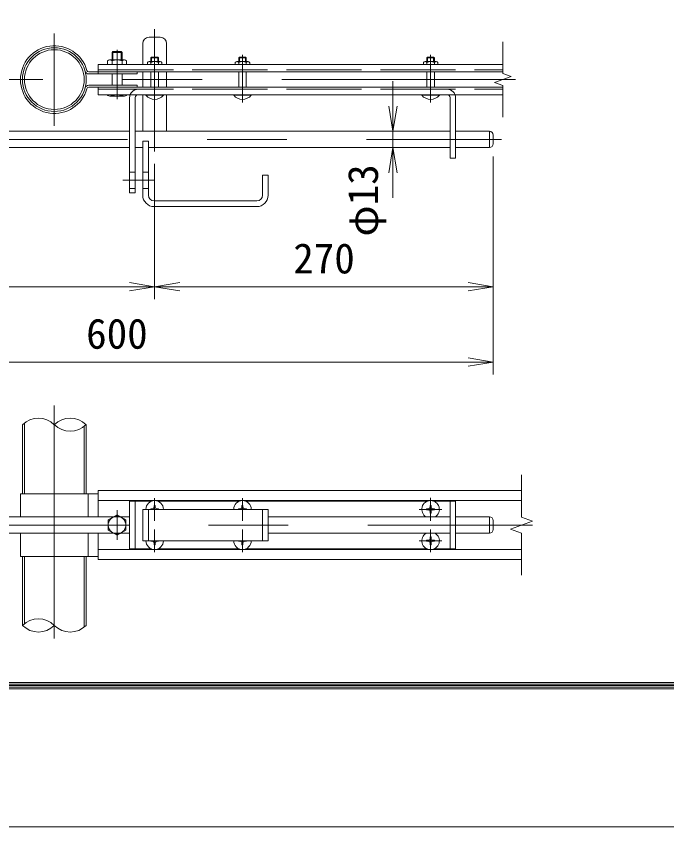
# Model space of a CAD drawing. Units: millimetres, scale not verified, with parts at other scales. Extents: x -4200 to 4200, y -2970 to 2970.
# Drawn here: x -1393 to -356, y -2970 to -1678 of the extents above; entities that cross this region are included whole.
import ezdxf
from ezdxf.enums import TextEntityAlignment as Align

# ---------------------------------------------------------------- set-up
doc = ezdxf.new("R2010")
doc.units = ezdxf.units.MM
doc.header["$LTSCALE"] = 20
doc.linetypes.add('DASHED', pattern=[7.5, 6, -1.5])
doc.linetypes.add('USER1', pattern=[50.8, 31.75, -6.35, 6.35, -6.35])
for name, color, linetype, lineweight in [('0-1_D-TTL', 7, 'Continuous', 9), ('0-4_D-BMK', 2, 'USER1', 13), ('0-5_D-STR1', 1, 'Continuous', 18), ('0-8_D-STR3', 3, 'Continuous', 13), ('0-9_D-STR-DIM', 7, 'Continuous', 9), ('0-A_0', 7, 'Continuous', 9)]:
    doc.layers.add(name, color=color, linetype=linetype, lineweight=lineweight)
doc.styles.add('ＭＳ ゴシック', font='')
doc.styles.get('ＭＳ ゴシック').set_extended_font_data('MS Gothic')

# ---------------------------------------------------------------- blocks, each defined once
blk = doc.blocks.new('_Open')
at = {"layer": '0-A_0'}
blk.add_line((-20, 3.33), (0, 0), dxfattribs=at)
blk.add_lwpolyline([(-20, -3.33), (0, 0), (-20, 0)], dxfattribs=at)

msp = doc.modelspace()

# ---------------------------------------------------------------- linework, layer by layer
at = {"layer": '0-1_D-TTL', "color": 2, "lineweight": 18}
msp.add_lwpolyline([(-4200, 2970), (4200, 2970), (4200, -2970), (-4200, -2970)], close=True, dxfattribs=at)
at = {"layer": '0-1_D-TTL'}
for points in [[(-3930, 2750), (3930, 2750), (3930, -2750), (-3930, -2750)], [(-3927.5, 2747.5), (3927.5, 2747.5), (3927.5, -2747.5), (-3927.5, -2747.5)], [(-3925, 2745), (3925, 2745), (3925, -2745), (-3925, -2745)], [(-3922.5, 2742.5), (3922.5, 2742.5), (3922.5, -2742.5), (-3922.5, -2742.5)], [(-3920, 2740), (3920, 2740), (3920, -2740), (-3920, -2740)]]:
    msp.add_lwpolyline(points, close=True, dxfattribs=at)
at = {"layer": '0-4_D-BMK'}
for p, q in [((-1172.55, -1698.45), (-1172.55, -1893.48)), ((-1332.55, -1705.46), (-1332.55, -1852.69)), ((-1232.55, -1731.55), (-1232.55, -1810.25)), ((-1032.55, -1739.71), (-1032.55, -1815.82)), ((-732.55, -1739.71), (-732.55, -1815.82)), ((-1985.85, -1779.08), (-597.36, -1779.08)), ((-1850.61, -1874.48), (-619.46, -1874.48)), ((-1223.41, -1939.48), (-1173.12, -1939.48)), ((-1332.55, -2298.49), (-1332.55, -2669.66)), ((-1172.55, -2482.29), (-1172.55, -2446.03)), ((-1032.55, -2482.29), (-1032.55, -2446.03)), ((-732.55, -2482.21), (-732.55, -2445.95)), ((-1232.55, -2465.5), (-1232.55, -2512.65)), ((-750.77, -2464.08), (-714.51, -2464.08)), ((-1848.79, -2489.08), (-569.89, -2489.08)), ((-1172.55, -2532.29), (-1172.55, -2496.03)), ((-1032.55, -2532.29), (-1032.55, -2496.03)), ((-732.55, -2532.21), (-732.55, -2495.95)), ((-750.77, -2514.08), (-714.51, -2514.08))]:
    msp.add_line(p, q, dxfattribs=at)
at = {"layer": '0-5_D-STR1'}
for p, q in [((-1383.35, -2329.08), (-1383.35, -2439.08)), ((-1281.75, -2329.08), (-1281.75, -2439.08)), ((-1383.35, -2539.08), (-1383.35, -2649.08)), ((-1383.35, -2539.08), (-1383.35, -2649.08)), ((-1281.75, -2539.08), (-1281.75, -2649.08))]:
    msp.add_line(p, q, dxfattribs=at)
at = {"layer": '0-5_D-STR1', "linetype": 'DASHED'}
for p, q in [((-1380.15, -2326.25), (-1380.15, -2439.08)), ((-1284.95, -2331.9), (-1284.95, -2439.08)), ((-1380.15, -2539.08), (-1380.15, -2646.25)), ((-1284.95, -2539.08), (-1284.95, -2651.9))]:
    msp.add_line(p, q, dxfattribs=at)
at = {"layer": '0-5_D-STR1'}
for radius in [50.8, 47.6]:
    msp.add_circle((-1332.55, -1779.08), radius, dxfattribs=at)
at = {"layer": '0-8_D-STR3'}
for p, q in [((-1181.55, -1711.48), (-1163.55, -1711.48)), ((-1191.55, -1721.48), (-1191.55, -1754.88)), ((-1153.55, -1721.48), (-1153.55, -1754.88)), ((-1239.2, -1734.48), (-1240.55, -1735.83)), ((-1240.55, -1747.48), (-1240.55, -1735.83)), ((-1240.55, -1735.83), (-1224.55, -1735.83)), ((-1239.2, -1734.48), (-1225.91, -1734.48)), ((-1239.2, -1747.48), (-1239.2, -1734.48)), ((-1225.91, -1747.48), (-1225.91, -1734.48)), ((-1224.55, -1735.83), (-1225.91, -1734.48)), ((-1224.55, -1747.48), (-1224.55, -1735.83)), ((-1177.47, -1743.28), (-1178.55, -1744.36)), ((-1177.47, -1750.48), (-1177.47, -1743.28)), ((-1177.47, -1743.28), (-1167.63, -1743.28)), ((-1177.47, -1743.28), (-1167.63, -1743.28)), ((-1167.63, -1750.48), (-1167.63, -1743.28)), ((-1167.63, -1743.28), (-1166.55, -1744.36)), ((-1037.47, -1743.28), (-1038.55, -1744.36)), ((-1037.47, -1743.28), (-1027.63, -1743.28)), ((-1037.47, -1750.48), (-1037.47, -1743.28)), ((-1027.63, -1750.48), (-1027.63, -1743.28)), ((-737.47, -1743.28), (-738.55, -1744.36)), ((-737.47, -1750.48), (-737.47, -1743.28)), ((-737.47, -1743.28), (-727.63, -1743.28)), ((-737.47, -1743.28), (-727.63, -1743.28)), ((-727.63, -1750.48), (-727.63, -1743.28)), ((-727.63, -1743.28), (-726.55, -1744.36)), ((-1262.55, -1754.88), (-1262.55, -1770.08)), ((-1262.55, -1754.88), (-617.43, -1754.88)), ((-1247.55, -1749.08), (-1247.55, -1754.88)), ((-1244.39, -1747.48), (-1220.71, -1747.48)), ((-1240.55, -1754.88), (-1240.55, -1749.08)), ((-1224.55, -1754.88), (-1224.55, -1749.08)), ((-1217.55, -1749.08), (-1217.55, -1754.88)), ((-1184.05, -1751.68), (-1184.05, -1754.88)), ((-1178.55, -1750.48), (-1178.55, -1744.36)), ((-1178.55, -1744.36), (-1166.55, -1744.36)), ((-1178.55, -1754.88), (-1178.55, -1751.68)), ((-1166.55, -1750.48), (-1166.55, -1744.36)), ((-1166.55, -1754.88), (-1166.55, -1751.68)), ((-1161.05, -1751.68), (-1161.05, -1754.88)), ((-1044.05, -1751.68), (-1044.05, -1754.88)), ((-1038.55, -1744.36), (-1026.55, -1744.36)), ((-1038.55, -1750.48), (-1038.55, -1744.36)), ((-1038.55, -1754.88), (-1038.55, -1751.68)), ((-1026.55, -1750.48), (-1026.55, -1744.36)), ((-1026.55, -1754.88), (-1026.55, -1751.68)), ((-1021.05, -1751.68), (-1021.05, -1754.88)), ((-744.05, -1751.68), (-744.05, -1754.88)), ((-738.55, -1754.88), (-738.55, -1751.68)), ((-726.55, -1750.48), (-726.55, -1744.36)), ((-726.55, -1754.88), (-726.55, -1751.68)), ((-721.05, -1751.68), (-721.05, -1754.88)), ((-1277.46, -1766.88), (-617.43, -1766.88)), ((-1200.55, -1766.88), (-1200.55, -1770.08)), ((-1191.55, -1766.88), (-1191.55, -1791.28)), ((-1178.55, -1791.28), (-1178.55, -1766.88)), ((-1166.55, -1791.28), (-1166.55, -1766.88)), ((-1153.55, -1766.88), (-1153.55, -1791.28)), ((-1038.55, -1791.28), (-1038.55, -1766.88)), ((-1026.55, -1791.28), (-1026.55, -1766.88)), ((-738.55, -1791.28), (-738.55, -1766.88)), ((-726.55, -1791.28), (-726.55, -1766.88)), ((-1277.46, -1770.08), (-1200.55, -1770.08)), ((-1240.55, -1788.08), (-1240.55, -1770.08)), ((-1224.55, -1788.08), (-1224.55, -1770.08)), ((-1277.46, -1788.08), (-1200.55, -1788.08)), ((-1277.46, -1791.28), (-617.43, -1791.28)), ((-1262.55, -1791.28), (-1262.55, -1803.28)), ((-1200.55, -1788.08), (-1200.55, -1791.28)), ((-1262.55, -1803.28), (-617.43, -1803.28)), ((-1247.55, -1803.28), (-1247.55, -1804.28)), ((-1220.91, -1805.48), (-1244.11, -1805.48)), ((-1240.55, -1803.28), (-1240.55, -1804.28)), ((-1224.55, -1803.28), (-1224.55, -1804.28)), ((-1217.55, -1803.28), (-1217.55, -1804.28)), ((-1203.55, -1807.78), (-1203.55, -1959.48)), ((-1191.55, -1803.28), (-1191.55, -1861.48)), ((-1186.55, -1803.28), (-1158.55, -1803.28)), ((-1186.55, -1804.1), (-1186.55, -1803.28)), ((-1186.55, -1804.1), (-1158.55, -1804.1)), ((-1158.55, -1804.1), (-1158.55, -1803.28)), ((-1153.55, -1803.28), (-1153.55, -1861.48)), ((-1046.55, -1803.28), (-1018.55, -1803.28)), ((-1046.55, -1804.1), (-1046.55, -1803.28)), ((-1046.55, -1804.1), (-1018.55, -1804.1)), ((-1018.55, -1804.1), (-1018.55, -1803.28)), ((-746.55, -1803.28), (-718.55, -1803.28)), ((-746.55, -1804.1), (-746.55, -1803.28)), ((-746.55, -1804.1), (-718.55, -1804.1)), ((-718.55, -1804.1), (-718.55, -1803.28)), ((-701.55, -1807.78), (-701.55, -1904.48)), ((-692.55, -1807.98), (-692.55, -1904.48)), ((-1574.15, -1861.48), (-1212.55, -1861.48)), ((-1203.55, -1861.48), (-701.55, -1861.48)), ((-692.55, -1861.48), (-638.55, -1861.48)), ((-638.55, -1861.48), (-638.55, -1887.48)), ((-632.55, -1867.48), (-632.55, -1881.48)), ((-1191.55, -1877.48), (-1191.55, -1963.48)), ((-1191.55, -1877.48), (-1182.55, -1877.48)), ((-1182.55, -1877.48), (-1182.55, -1963.48)), ((-1574.15, -1887.48), (-1212.55, -1887.48)), ((-1203.55, -1887.48), (-1191.55, -1887.48)), ((-1182.55, -1887.48), (-701.55, -1887.48)), ((-692.55, -1887.48), (-638.55, -1887.48)), ((-701.55, -1904.48), (-692.55, -1904.48)), ((-1212.55, -1926.48), (-1203.55, -1926.48)), ((-1191.55, -1926.48), (-1182.55, -1926.48)), ((-1000.55, -1931.48), (-1000.55, -1963.48)), ((-1000.55, -1931.48), (-991.55, -1931.48)), ((-991.55, -1931.48), (-991.55, -1963.48)), ((-1212.55, -1952.48), (-1203.55, -1952.48)), ((-1191.55, -1952.48), (-1182.55, -1952.48)), ((-1173.55, -1972.48), (-1009.55, -1972.48)), ((-1173.55, -1981.48), (-1009.55, -1981.48)), ((-1386.55, -2439.08), (-1262.55, -2439.08)), ((-1386.55, -2439.08), (-1386.55, -2476.08)), ((-1278.55, -2439.08), (-1278.55, -2476.08)), ((-1262.55, -2434.08), (-1262.55, -2476.08)), ((-1262.55, -2434.08), (-587.43, -2434.08)), ((-1262.55, -2450.08), (-587.43, -2450.08)), ((-1212.55, -2451.08), (-1212.55, -2527.08)), ((-1212.55, -2451.08), (-1177.75, -2451.08)), ((-1203.55, -2451.08), (-1203.55, -2527.08)), ((-1167.36, -2451.08), (-1037.75, -2451.08)), ((-1027.36, -2451.08), (-737.75, -2451.08)), ((-727.35, -2451.08), (-692.55, -2451.08)), ((-701.55, -2451.08), (-701.55, -2527.08)), ((-692.55, -2451.08), (-692.55, -2527.08)), ((-1191.55, -2464.08), (-1191.55, -2514.08)), ((-1191.55, -2464.08), (-991.55, -2464.08)), ((-1176.26, -2463.24), (-1178.85, -2463.29)), ((-1178.85, -2463.29), (-1178.85, -2464.08)), ((-1173.34, -2457.78), (-1173.39, -2460.37)), ((-1173.34, -2457.78), (-1171.76, -2457.78)), ((-1171.76, -2457.78), (-1171.72, -2460.37)), ((-1036.26, -2463.24), (-1038.85, -2463.29)), ((-1038.85, -2463.29), (-1038.85, -2464.08)), ((-1033.34, -2457.78), (-1033.39, -2460.37)), ((-1033.34, -2457.78), (-1031.76, -2457.78)), ((-1031.76, -2457.78), (-1031.72, -2460.37)), ((-1028.85, -2463.24), (-1026.25, -2463.29)), ((-1026.25, -2463.29), (-1026.25, -2464.08)), ((-991.55, -2464.08), (-991.55, -2514.08)), ((-736.26, -2463.24), (-738.85, -2463.29)), ((-738.85, -2463.29), (-738.85, -2464.08)), ((-733.34, -2457.78), (-733.39, -2460.37)), ((-731.76, -2457.78), (-733.34, -2457.78)), ((-731.76, -2457.78), (-731.71, -2460.37)), ((-728.84, -2463.24), (-726.25, -2463.29)), ((-728.84, -2464.91), (-726.25, -2464.87)), ((-726.25, -2463.29), (-726.25, -2464.08)), ((-726.25, -2464.87), (-726.25, -2464.08)), ((-1468.75, -2476.08), (-1212.55, -2476.08)), ((-991.55, -2476.08), (-701.55, -2476.08)), ((-733.34, -2470.38), (-733.39, -2467.78)), ((-731.76, -2470.38), (-733.34, -2470.38)), ((-731.76, -2470.38), (-731.71, -2467.78)), ((-692.55, -2476.08), (-638.55, -2476.08)), ((-638.55, -2476.08), (-638.55, -2502.08)), ((-632.55, -2482.08), (-632.55, -2496.08)), ((-1468.75, -2502.08), (-1212.55, -2502.08)), ((-1386.55, -2502.08), (-1386.55, -2539.08)), ((-1278.55, -2502.08), (-1278.55, -2539.08)), ((-1262.55, -2502.08), (-1262.55, -2544.08)), ((-991.55, -2502.08), (-701.55, -2502.08)), ((-692.55, -2502.08), (-638.55, -2502.08)), ((-1191.55, -2514.08), (-991.55, -2514.08)), ((-1178.85, -2514.87), (-1178.85, -2514.08)), ((-1176.26, -2514.91), (-1178.85, -2514.87)), ((-1173.34, -2520.38), (-1173.39, -2517.78)), ((-1171.76, -2520.38), (-1171.72, -2517.78)), ((-1168.85, -2514.91), (-1166.25, -2514.87)), ((-1166.25, -2514.87), (-1166.25, -2514.08)), ((-1038.85, -2514.87), (-1038.85, -2514.08)), ((-1036.26, -2514.91), (-1038.85, -2514.87)), ((-1033.34, -2520.38), (-1033.39, -2517.78)), ((-1031.76, -2520.38), (-1031.72, -2517.78)), ((-1028.85, -2514.91), (-1026.25, -2514.87)), ((-1026.25, -2514.87), (-1026.25, -2514.08)), ((-736.26, -2513.24), (-738.85, -2513.29)), ((-738.85, -2513.29), (-738.85, -2514.08)), ((-733.34, -2507.78), (-733.39, -2510.37)), ((-733.34, -2520.38), (-733.39, -2517.78)), ((-731.76, -2507.78), (-733.34, -2507.78)), ((-731.76, -2507.78), (-731.71, -2510.37)), ((-731.76, -2520.38), (-731.71, -2517.78)), ((-728.84, -2513.24), (-726.25, -2513.29)), ((-728.84, -2514.91), (-726.25, -2514.87)), ((-726.25, -2513.29), (-726.25, -2514.08)), ((-726.25, -2514.87), (-726.25, -2514.08)), ((-1262.55, -2528.08), (-587.43, -2528.08)), ((-1212.55, -2527.08), (-1177.75, -2527.08)), ((-1173.34, -2520.38), (-1171.76, -2520.38)), ((-1167.36, -2527.08), (-1037.75, -2527.08)), ((-1033.34, -2520.38), (-1031.76, -2520.38)), ((-1027.36, -2527.08), (-737.75, -2527.08)), ((-731.76, -2520.38), (-733.34, -2520.38)), ((-727.35, -2527.08), (-692.55, -2527.08)), ((-1386.55, -2539.08), (-1262.55, -2539.08)), ((-1262.55, -2544.08), (-587.43, -2544.08))]:
    msp.add_line(p, q, dxfattribs=at)
at = {"layer": '0-8_D-STR3', "linetype": 'DASHED'}
for p, q in [((-1181.34, -1750.48), (-1163.62, -1750.48)), ((-1041.34, -1750.48), (-1023.62, -1750.48)), ((-741.34, -1750.48), (-723.62, -1750.48)), ((-1262.55, -1763.68), (-617.43, -1763.68)), ((-1262.55, -1794.48), (-617.43, -1794.48)), ((-1182.55, -2464.08), (-1182.55, -2514.08)), ((-1000.55, -2464.08), (-1000.55, -2514.08))]:
    msp.add_line(p, q, dxfattribs=at)
at = {"layer": '0-8_D-STR3'}
for points in [[(-1037.47, -1743.28), (-1027.63, -1743.28), (-1026.55, -1744.36)], [(-738.55, -1750.48), (-738.55, -1744.36), (-726.55, -1744.36)], [(-1212.55, -1807.98), (-1212.55, -1959.48), (-1203.55, -1959.48)], [(-1168.85, -2463.24), (-1166.25, -2463.29), (-1166.25, -2464.08)], [(-736.26, -2464.91), (-738.85, -2464.87), (-738.85, -2464.08)], [(-736.26, -2514.91), (-738.85, -2514.87), (-738.85, -2514.08)]]:
    msp.add_lwpolyline(points, dxfattribs=at)
at = {"layer": '0-8_D-STR3', "color": 4, "linetype": 'DASHED'}
msp.add_lwpolyline([(-1232.55, -2472.88), (-1246.58, -2480.98), (-1246.58, -2497.18), (-1232.55, -2505.28), (-1218.52, -2497.18), (-1218.52, -2480.98)], close=True, dxfattribs=at)
at = {"layer": '0-8_D-STR3', "color": 4, "linetype": 'DASHED', "lineweight": 9}
msp.add_circle((-1232.55, -2489.08), 14.07, dxfattribs=at)
at = {"layer": '0-8_D-STR3'}
for centre, radius, start, end in [((-1181.55, -1721.48), 10, 90, 180), ((-1163.55, -1721.48), 10, 0, 90), ((-1332.55, -1779.08), 54, 15.6185, 344.3815), ((-1244.05, -1752.07), 4.6, 40.52088, 139.47912), ((-1232.55, -1768.28), 20.8, 67.38014, 112.61986), ((-1221.05, -1752.07), 4.6, 40.52088, 139.47912), ((-1181.3, -1754.23), 3.75, 42.84372, 137.15628), ((-1172.55, -1766.08), 15.6, 67.38014, 112.61986), ((-1163.8, -1754.21), 3.74, 42.69541, 137.30459), ((-1041.3, -1754.23), 3.75, 42.84372, 137.15628), ((-1032.55, -1766.08), 15.6, 67.38014, 112.61986), ((-1023.8, -1754.21), 3.74, 42.69541, 137.30459), ((-741.3, -1754.23), 3.75, 42.84372, 137.15628), ((-732.55, -1766.08), 15.6, 67.38014, 112.61986), ((-723.8, -1754.21), 3.74, 42.69541, 137.30459), ((-1277.46, -1763.68), 6.4, 195.6185, 270), ((-1277.46, -1763.68), 3.2, 195.6185, 270), ((-1277.46, -1794.48), 6.4, 90, 164.3815), ((-1277.46, -1794.48), 3.2, 90, 164.3815), ((-1199.05, -1807.98), 13.5, 90, 180), ((-706.05, -1807.98), 13.5, 0, 90), ((-1244.05, -1799.77), 5.7, 232.14171, 307.85829), ((-1232.55, -1778.21), 27.27, 252.93847, 287.06153), ((-1221.05, -1799.78), 5.7, 232.09851, 307.90149), ((-1199.05, -1807.78), 4.5, 90, 180), ((-1172.55, -1792.48), 18.2, 219.71514, 320.28486), ((-1032.55, -1792.48), 18.2, 219.71514, 320.28486), ((-732.55, -1792.48), 18.2, 219.71514, 320.28486), ((-706.05, -1807.78), 4.5, 0, 90), ((-638.55, -1867.48), 6, 0, 90), ((-638.55, -1881.48), 6, 270, 0), ((-1173.55, -1963.48), 18, 180, 270), ((-1173.55, -1963.48), 9, 180, 270), ((-1009.55, -1963.48), 9, 270, 0), ((-1009.55, -1963.48), 18, 270, 0), ((-1172.55, -2464.08), 14, 0, 180), ((-1032.55, -2464.08), 14, 0, 180), ((-732.55, -2464.08), 14, 301.00272, 238.99728), ((-1176.36, -2460.27), 2.98, 270, 0), ((-1168.74, -2460.27), 2.98, 180, 270), ((-1036.36, -2460.27), 2.98, 270, 0), ((-1028.74, -2460.27), 2.98, 180, 270), ((-736.36, -2460.27), 2.98, 270, 0), ((-736.36, -2467.89), 2.98, 0, 90), ((-728.74, -2460.27), 2.98, 180, 270), ((-728.74, -2467.89), 2.98, 90, 180), ((-638.55, -2482.08), 6, 0, 90), ((-732.55, -2514.08), 14, 121.00272, 58.99728), ((-638.55, -2496.08), 6, 270, 0), ((-1172.55, -2514.08), 14, 180, 0), ((-1176.36, -2517.89), 2.98, 0, 90), ((-1168.74, -2517.89), 2.98, 90, 180), ((-1032.55, -2514.08), 14, 180, 0), ((-1036.36, -2517.89), 2.98, 0, 90), ((-1028.74, -2517.89), 2.98, 90, 180), ((-736.36, -2510.27), 2.98, 270, 0), ((-736.36, -2517.89), 2.98, 0, 90), ((-728.74, -2510.27), 2.98, 180, 270), ((-728.74, -2517.89), 2.98, 90, 180)]:
    msp.add_arc(centre, radius, start, end, dxfattribs=at)
at = {"layer": '0-9_D-STR-DIM'}
for p, q in [((-617.43, -1769.46), (-617.43, -1719.08)), ((-604.22, -1774.27), (-617.43, -1769.46)), ((-792.52, -1821.48), (-792.52, -1781.48)), ((-630.65, -1783.89), (-604.22, -1774.27)), ((-617.43, -1788.69), (-630.65, -1783.89)), ((-617.43, -1839.08), (-617.43, -1788.69)), ((-792.52, -1887.48), (-792.52, -1861.48)), ((-632.55, -1901.48), (-632.55, -2129.22)), ((-632.55, -1901.48), (-632.55, -2249.22)), ((-1172.55, -1913.48), (-1172.55, -2129.22)), ((-1172.55, -1913.48), (-1172.55, -2129.22)), ((-792.52, -1927.48), (-792.52, -1967.48)), ((-1792.55, -2109.22), (-1212.55, -2109.22)), ((-1132.55, -2109.22), (-672.55, -2109.22)), ((-1792.55, -2229.22), (-672.55, -2229.22)), ((-587.43, -2476.25), (-587.43, -2409.08)), ((-569.82, -2482.66), (-587.43, -2476.25)), ((-605.05, -2495.49), (-569.82, -2482.66)), ((-587.43, -2501.9), (-605.05, -2495.49)), ((-587.43, -2569.08), (-587.43, -2501.9))]:
    msp.add_line(p, q, dxfattribs=at)
for centre, start, end in [((-1357.95, -2354.64), 45.18146, 134.81854), ((-1307.15, -2354.64), 45.18146, 134.81854), ((-1307.15, -2303.52), 225.18146, 314.81854), ((-1357.95, -2674.64), 45.18146, 134.81854), ((-1357.95, -2623.52), 225.18146, 314.81854), ((-1307.15, -2623.52), 225.18146, 314.81854)]:
    msp.add_arc(centre, 36.03, start, end, dxfattribs=at)

# ---------------------------------------------------------------- block references
at = {"layer": '0-9_D-STR-DIM', "xscale": 2, "yscale": 2}
for p, rotation in [((-792.52, -1861.48), 270), ((-792.52, -1887.48), 90), ((-1172.55, -2109.22), 180)]:
    msp.add_blockref('_Open', p, dxfattribs=dict(at, rotation=rotation))
for p in [(-1172.55, -2109.22), (-632.55, -2109.22), (-632.55, -2229.22)]:
    msp.add_blockref('_Open', p, dxfattribs=at)

# ---------------------------------------------------------------- texts
at = {"layer": '0-9_D-STR-DIM', "style": 'ＭＳ ゴシック'}
msp.add_text('φ13', height=48.09, rotation=90, dxfattribs=at).set_placement((-801.96, -2029.26), align=Align.BOTTOM_LEFT)
for s, p in [('270', (-951.55, -2102.47)), ('600', (-1281.8, -2222.47))]:
    msp.add_text(s, height=48.09, dxfattribs=at).set_placement(p, align=Align.BOTTOM_LEFT)

doc.saveas('drawing.dxf')
